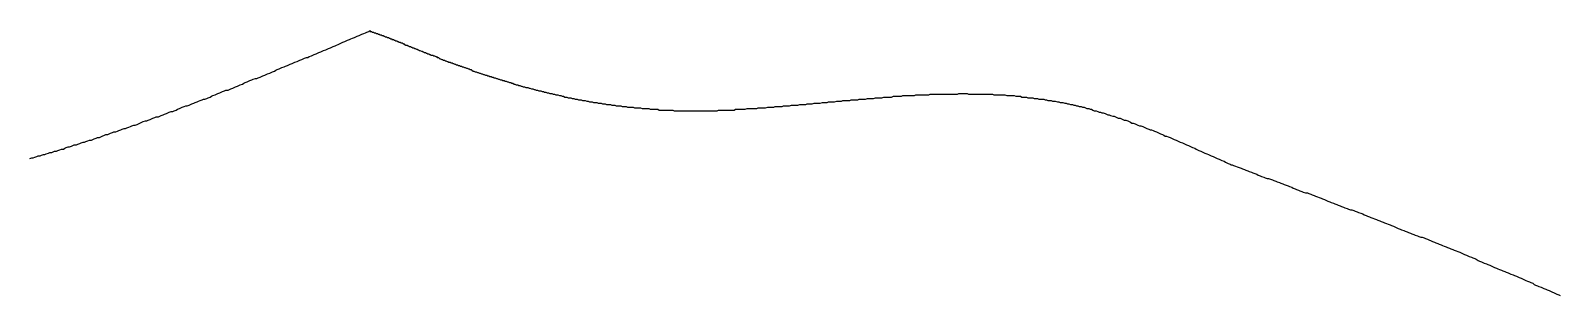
# Model space of a CAD drawing. Header units: millimetres. Extents: x 289 to 9778, y -894 to 6380.
# Drawn here: x 7104.55 to 7126.93, y -172.96 to -169.09 of the extents above; entities that cross this region are included whole.
import ezdxf

# ---------------------------------------------------------------- set-up
doc = ezdxf.new("R2010")
doc.units = ezdxf.units.MM
doc.layers.add('DRAW', color=7, linetype='Continuous')

msp = doc.modelspace()

# ---------------------------------------------------------------- linework, layer by layer
at = {"layer": 'DRAW'}
for points in [[(7104.54, -170.963, 0), (7104.57, -170.953, 0), (7104.59, -170.953, 0), (7104.61, -170.943, 0), (7104.64, -170.933, 0), (7104.66, -170.923, 0), (7104.69, -170.923, 0), (7104.71, -170.913, 0), (7104.74, -170.903, 0), (7104.76, -170.903, 0), (7104.78, -170.893, 0), (7104.81, -170.883, 0), (7104.83, -170.873, 0), (7104.86, -170.873, 0), (7104.88, -170.863, 0), (7104.9, -170.853, 0), (7104.93, -170.853, 0), (7104.95, -170.843, 0), (7104.98, -170.833, 0), (7105, -170.823, 0), (7105.03, -170.823, 0), (7105.05, -170.813, 0), (7105.07, -170.803, 0), (7105.1, -170.793, 0), (7105.12, -170.793, 0), (7105.15, -170.783, 0), (7105.17, -170.773, 0), (7105.19, -170.763, 0), (7105.22, -170.763, 0), (7105.24, -170.753, 0), (7105.27, -170.743, 0), (7105.29, -170.733, 0), (7105.32, -170.723, 0), (7105.34, -170.723, 0), (7105.36, -170.713, 0), (7105.39, -170.703, 0), (7105.41, -170.693, 0), (7105.44, -170.693, 0), (7105.46, -170.683, 0), (7105.48, -170.673, 0), (7105.51, -170.663, 0), (7105.53, -170.653, 0), (7105.56, -170.653, 0), (7105.58, -170.643, 0), (7105.6, -170.633, 0), (7105.63, -170.623, 0), (7105.65, -170.613, 0), (7105.68, -170.613, 0), (7105.7, -170.603, 0), (7105.72, -170.593, 0), (7105.75, -170.583, 0), (7105.77, -170.573, 0), (7105.8, -170.573, 0), (7105.82, -170.563, 0), (7105.84, -170.553, 0), (7105.87, -170.543, 0), (7105.89, -170.533, 0), (7105.92, -170.523, 0), (7105.94, -170.523, 0), (7105.96, -170.513, 0), (7105.99, -170.503, 0), (7106.01, -170.493, 0), (7106.03, -170.483, 0), (7106.06, -170.473, 0), (7106.08, -170.473, 0), (7106.11, -170.463, 0), (7106.13, -170.453, 0), (7106.15, -170.443, 0), (7106.18, -170.433, 0), (7106.2, -170.423, 0), (7106.23, -170.413, 0), (7106.25, -170.413, 0), (7106.27, -170.403, 0), (7106.3, -170.393, 0), (7106.32, -170.383, 0), (7106.34, -170.373, 0), (7106.37, -170.363, 0), (7106.39, -170.353, 0), (7106.42, -170.353, 0), (7106.44, -170.343, 0), (7106.46, -170.333, 0), (7106.49, -170.323, 0), (7106.51, -170.313, 0), (7106.54, -170.303, 0), (7106.56, -170.293, 0), (7106.58, -170.283, 0), (7106.61, -170.273, 0), (7106.63, -170.273, 0), (7106.65, -170.263, 0), (7106.68, -170.253, 0), (7106.7, -170.243, 0), (7106.73, -170.233, 0), (7106.75, -170.223, 0), (7106.77, -170.213, 0), (7106.8, -170.203, 0), (7106.82, -170.193, 0), (7106.84, -170.193, 0), (7106.87, -170.183, 0), (7106.89, -170.173, 0), (7106.91, -170.163, 0), (7106.94, -170.153, 0), (7106.96, -170.143, 0), (7106.99, -170.133, 0), (7107.01, -170.123, 0), (7107.03, -170.113, 0), (7107.06, -170.103, 0), (7107.08, -170.093, 0), (7107.1, -170.093, 0), (7107.13, -170.083, 0), (7107.15, -170.073, 0), (7107.18, -170.063, 0), (7107.2, -170.053, 0), (7107.22, -170.043, 0), (7107.25, -170.033, 0), (7107.27, -170.023, 0), (7107.29, -170.013, 0), (7107.32, -170.003, 0), (7107.34, -169.993, 0), (7107.36, -169.983, 0), (7107.39, -169.973, 0), (7107.41, -169.963, 0), (7107.44, -169.963, 0), (7107.46, -169.953, 0), (7107.48, -169.943, 0), (7107.51, -169.933, 0), (7107.53, -169.923, 0), (7107.55, -169.913, 0), (7107.58, -169.903, 0), (7107.6, -169.893, 0), (7107.62, -169.883, 0), (7107.65, -169.873, 0), (7107.67, -169.863, 0), (7107.69, -169.853, 0), (7107.72, -169.843, 0), (7107.74, -169.833, 0), (7107.76, -169.823, 0), (7107.79, -169.813, 0), (7107.81, -169.803, 0), (7107.84, -169.793, 0), (7107.86, -169.793, 0), (7107.88, -169.783, 0), (7107.91, -169.773, 0), (7107.93, -169.763, 0), (7107.95, -169.753, 0), (7107.98, -169.743, 0), (7108, -169.733, 0), (7108.02, -169.723, 0), (7108.05, -169.713, 0), (7108.07, -169.703, 0), (7108.09, -169.693, 0), (7108.12, -169.683, 0), (7108.14, -169.673, 0), (7108.16, -169.663, 0), (7108.19, -169.653, 0), (7108.21, -169.643, 0), (7108.23, -169.633, 0), (7108.26, -169.623, 0), (7108.28, -169.613, 0), (7108.31, -169.603, 0), (7108.33, -169.593, 0), (7108.35, -169.583, 0), (7108.38, -169.573, 0), (7108.4, -169.563, 0), (7108.42, -169.553, 0), (7108.45, -169.543, 0), (7108.47, -169.533, 0), (7108.49, -169.523, 0), (7108.52, -169.513, 0), (7108.54, -169.503, 0), (7108.56, -169.493, 0), (7108.59, -169.483, 0), (7108.61, -169.483, 0), (7108.63, -169.473, 0), (7108.66, -169.463, 0), (7108.68, -169.453, 0), (7108.7, -169.443, 0), (7108.73, -169.433, 0), (7108.75, -169.423, 0), (7108.77, -169.413, 0), (7108.8, -169.403, 0), (7108.82, -169.393, 0), (7108.84, -169.383, 0), (7108.87, -169.373, 0), (7108.89, -169.363, 0), (7108.91, -169.353, 0), (7108.94, -169.343, 0), (7108.96, -169.333, 0), (7108.98, -169.323, 0), (7109.01, -169.313, 0), (7109.03, -169.303, 0), (7109.05, -169.293, 0), (7109.08, -169.283, 0), (7109.1, -169.273, 0), (7109.12, -169.263, 0), (7109.15, -169.253, 0), (7109.17, -169.243, 0), (7109.19, -169.233, 0), (7109.22, -169.223, 0), (7109.24, -169.213, 0), (7109.26, -169.203, 0), (7109.29, -169.193, 0), (7109.31, -169.183, 0), (7109.33, -169.173, 0), (7109.36, -169.163, 0), (7109.38, -169.153, 0), (7109.4, -169.143, 0), (7109.43, -169.133, 0), (7109.45, -169.123, 0), (7109.47, -169.113, 0), (7109.5, -169.103, 0), (7109.52, -169.093, 0), (7109.52, -169.103, 0), (7109.53, -169.103, 0), (7109.54, -169.103, 0), (7109.54, -169.103, 0), (7109.55, -169.113, 0), (7109.56, -169.113, 0), (7109.57, -169.113, 0), (7109.57, -169.113, 0), (7109.58, -169.123, 0), (7109.59, -169.123, 0), (7109.6, -169.123, 0), (7109.61, -169.133, 0), (7109.61, -169.133, 0), (7109.62, -169.133, 0), (7109.63, -169.133, 0), (7109.64, -169.143, 0), (7109.65, -169.143, 0), (7109.65, -169.143, 0), (7109.66, -169.153, 0), (7109.67, -169.153, 0), (7109.68, -169.153, 0), (7109.69, -169.163, 0), (7109.7, -169.163, 0), (7109.71, -169.163, 0), (7109.72, -169.173, 0), (7109.72, -169.173, 0), (7109.73, -169.173, 0), (7109.74, -169.183, 0), (7109.75, -169.183, 0), (7109.76, -169.183, 0), (7109.77, -169.193, 0), (7109.78, -169.193, 0), (7109.79, -169.193, 0), (7109.8, -169.203, 0), (7109.81, -169.203, 0), (7109.82, -169.213, 0), (7109.83, -169.213, 0), (7109.84, -169.213, 0), (7109.84, -169.223, 0), (7109.85, -169.223, 0), (7109.86, -169.223, 0), (7109.87, -169.233, 0), (7109.88, -169.233, 0), (7109.89, -169.243, 0), (7109.9, -169.243, 0), (7109.91, -169.243, 0), (7109.92, -169.253, 0), (7109.93, -169.253, 0), (7109.94, -169.263, 0), (7109.96, -169.263, 0), (7109.97, -169.273, 0), (7109.98, -169.273, 0), (7109.99, -169.273, 0), (7110, -169.283, 0), (7110.01, -169.283, 0), (7110.02, -169.293, 0), (7110.03, -169.293, 0), (7110.04, -169.303, 0), (7110.05, -169.303, 0), (7110.06, -169.303, 0), (7110.07, -169.313, 0), (7110.08, -169.313, 0), (7110.09, -169.323, 0), (7110.11, -169.323, 0), (7110.12, -169.333, 0), (7110.13, -169.333, 0), (7110.14, -169.343, 0), (7110.15, -169.343, 0), (7110.16, -169.343, 0), (7110.17, -169.353, 0), (7110.18, -169.353, 0), (7110.2, -169.363, 0), (7110.21, -169.363, 0), (7110.22, -169.373, 0), (7110.23, -169.373, 0), (7110.24, -169.383, 0), (7110.25, -169.383, 0), (7110.27, -169.393, 0), (7110.28, -169.393, 0), (7110.29, -169.403, 0), (7110.3, -169.403, 0), (7110.31, -169.413, 0), (7110.33, -169.413, 0), (7110.34, -169.423, 0), (7110.35, -169.423, 0), (7110.36, -169.433, 0), (7110.38, -169.433, 0), (7110.39, -169.443, 0), (7110.4, -169.443, 0), (7110.41, -169.453, 0), (7110.43, -169.453, 0), (7110.44, -169.453, 0), (7110.45, -169.463, 0), (7110.46, -169.463, 0), (7110.48, -169.473, 0), (7110.49, -169.473, 0), (7110.5, -169.483, 0), (7110.52, -169.483, 0), (7110.53, -169.493, 0), (7110.54, -169.503, 0), (7110.55, -169.503, 0), (7110.57, -169.513, 0), (7110.58, -169.513, 0), (7110.59, -169.523, 0), (7110.61, -169.523, 0), (7110.62, -169.533, 0), (7110.63, -169.533, 0), (7110.65, -169.543, 0), (7110.66, -169.543, 0), (7110.67, -169.553, 0), (7110.69, -169.553, 0), (7110.7, -169.563, 0), (7110.72, -169.563, 0), (7110.73, -169.573, 0), (7110.74, -169.573, 0), (7110.76, -169.583, 0), (7110.77, -169.583, 0), (7110.78, -169.593, 0), (7110.8, -169.593, 0), (7110.81, -169.603, 0), (7110.83, -169.603, 0), (7110.84, -169.613, 0), (7110.86, -169.613, 0), (7110.87, -169.623, 0), (7110.88, -169.623, 0), (7110.9, -169.633, 0), (7110.91, -169.633, 0), (7110.93, -169.643, 0), (7110.94, -169.643, 0), (7110.96, -169.653, 0), (7110.97, -169.653, 0), (7110.98, -169.663, 0), (7111, -169.663, 0), (7111.01, -169.673, 0), (7111.03, -169.683, 0), (7111.04, -169.683, 0), (7111.06, -169.693, 0), (7111.07, -169.693, 0), (7111.09, -169.703, 0), (7111.1, -169.703, 0), (7111.12, -169.713, 0), (7111.13, -169.713, 0), (7111.15, -169.723, 0), (7111.16, -169.723, 0), (7111.18, -169.733, 0), (7111.19, -169.733, 0), (7111.21, -169.743, 0), (7111.23, -169.743, 0), (7111.24, -169.753, 0), (7111.26, -169.753, 0), (7111.27, -169.763, 0), (7111.29, -169.763, 0), (7111.3, -169.773, 0), (7111.32, -169.773, 0), (7111.33, -169.783, 0), (7111.35, -169.783, 0), (7111.37, -169.793, 0), (7111.38, -169.793, 0), (7111.4, -169.803, 0), (7111.41, -169.803, 0), (7111.43, -169.813, 0), (7111.45, -169.813, 0), (7111.46, -169.823, 0), (7111.48, -169.823, 0), (7111.49, -169.833, 0), (7111.51, -169.833, 0), (7111.53, -169.843, 0), (7111.54, -169.843, 0), (7111.56, -169.853, 0), (7111.58, -169.853, 0), (7111.59, -169.863, 0), (7111.61, -169.863, 0), (7111.63, -169.873, 0), (7111.64, -169.873, 0), (7111.66, -169.883, 0), (7111.68, -169.883, 0), (7111.69, -169.893, 0), (7111.71, -169.893, 0), (7111.73, -169.903, 0), (7111.74, -169.903, 0), (7111.76, -169.913, 0), (7111.78, -169.913, 0), (7111.8, -169.923, 0), (7111.81, -169.923, 0), (7111.83, -169.923, 0), (7111.85, -169.933, 0), (7111.86, -169.933, 0), (7111.88, -169.943, 0), (7111.9, -169.943, 0), (7111.92, -169.953, 0), (7111.93, -169.953, 0), (7111.95, -169.963, 0), (7111.97, -169.963, 0), (7111.99, -169.973, 0), (7112, -169.973, 0), (7112.02, -169.973, 0), (7112.04, -169.983, 0), (7112.06, -169.983, 0), (7112.07, -169.993, 0), (7112.09, -169.993, 0), (7112.11, -170.003, 0), (7112.13, -170.003, 0), (7112.15, -170.013, 0), (7112.16, -170.013, 0), (7112.18, -170.013, 0), (7112.2, -170.023, 0), (7112.22, -170.023, 0), (7112.24, -170.033, 0), (7112.26, -170.033, 0), (7112.27, -170.033, 0), (7112.29, -170.043, 0), (7112.31, -170.043, 0), (7112.33, -170.053, 0), (7112.35, -170.053, 0), (7112.37, -170.063, 0), (7112.38, -170.063, 0), (7112.4, -170.063, 0), (7112.42, -170.073, 0), (7112.44, -170.073, 0), (7112.46, -170.073, 0), (7112.48, -170.083, 0), (7112.5, -170.083, 0), (7112.52, -170.093, 0), (7112.53, -170.093, 0), (7112.55, -170.093, 0), (7112.57, -170.103, 0), (7112.59, -170.103, 0), (7112.61, -170.103, 0), (7112.63, -170.113, 0), (7112.65, -170.113, 0), (7112.67, -170.113, 0), (7112.69, -170.123, 0), (7112.71, -170.123, 0), (7112.73, -170.133, 0), (7112.75, -170.133, 0), (7112.77, -170.133, 0), (7112.79, -170.143, 0), (7112.8, -170.143, 0), (7112.82, -170.143, 0), (7112.84, -170.143, 0), (7112.86, -170.153, 0), (7112.88, -170.153, 0), (7112.9, -170.153, 0), (7112.92, -170.163, 0), (7112.94, -170.163, 0), (7112.96, -170.163, 0), (7112.98, -170.173, 0), (7113, -170.173, 0), (7113.02, -170.173, 0), (7113.04, -170.173, 0), (7113.06, -170.183, 0), (7113.08, -170.183, 0), (7113.1, -170.183, 0), (7113.12, -170.193, 0), (7113.14, -170.193, 0), (7113.16, -170.193, 0), (7113.19, -170.193, 0), (7113.21, -170.203, 0), (7113.23, -170.203, 0), (7113.25, -170.203, 0), (7113.27, -170.203, 0), (7113.29, -170.213, 0), (7113.31, -170.213, 0), (7113.33, -170.213, 0), (7113.35, -170.213, 0), (7113.37, -170.213, 0), (7113.39, -170.223, 0), (7113.41, -170.223, 0), (7113.43, -170.223, 0), (7113.45, -170.223, 0), (7113.48, -170.223, 0), (7113.5, -170.233, 0), (7113.52, -170.233, 0), (7113.54, -170.233, 0), (7113.56, -170.233, 0), (7113.58, -170.233, 0), (7113.6, -170.233, 0), (7113.62, -170.243, 0), (7113.65, -170.243, 0), (7113.67, -170.243, 0), (7113.69, -170.243, 0), (7113.71, -170.243, 0), (7113.73, -170.243, 0), (7113.75, -170.253, 0), (7113.77, -170.253, 0), (7113.8, -170.253, 0), (7113.82, -170.253, 0), (7113.84, -170.253, 0), (7113.86, -170.253, 0), (7113.88, -170.253, 0), (7113.9, -170.253, 0), (7113.93, -170.253, 0), (7113.95, -170.253, 0), (7113.97, -170.263, 0), (7113.99, -170.263, 0), (7114.01, -170.263, 0), (7114.04, -170.263, 0), (7114.06, -170.263, 0), (7114.08, -170.263, 0), (7114.1, -170.263, 0), (7114.13, -170.263, 0), (7114.15, -170.263, 0), (7114.17, -170.263, 0), (7114.19, -170.263, 0), (7114.22, -170.263, 0), (7114.24, -170.263, 0), (7114.26, -170.263, 0), (7114.28, -170.263, 0), (7114.3, -170.263, 0), (7114.33, -170.263, 0), (7114.35, -170.263, 0), (7114.37, -170.263, 0), (7114.4, -170.263, 0), (7114.42, -170.263, 0), (7114.44, -170.263, 0), (7114.46, -170.263, 0), (7114.49, -170.263, 0), (7114.51, -170.263, 0), (7114.53, -170.263, 0), (7114.55, -170.263, 0), (7114.58, -170.263, 0), (7114.6, -170.263, 0), (7114.62, -170.253, 0), (7114.65, -170.253, 0), (7114.67, -170.253, 0), (7114.69, -170.253, 0), (7114.71, -170.253, 0), (7114.74, -170.253, 0), (7114.76, -170.253, 0), (7114.78, -170.253, 0), (7114.81, -170.253, 0), (7114.83, -170.253, 0), (7114.85, -170.253, 0), (7114.87, -170.243, 0), (7114.9, -170.243, 0), (7114.92, -170.243, 0), (7114.94, -170.243, 0), (7114.97, -170.243, 0), (7114.99, -170.243, 0), (7115.01, -170.243, 0), (7115.04, -170.233, 0), (7115.06, -170.233, 0), (7115.08, -170.233, 0), (7115.11, -170.233, 0), (7115.13, -170.233, 0), (7115.15, -170.233, 0), (7115.18, -170.233, 0), (7115.2, -170.223, 0), (7115.22, -170.223, 0), (7115.24, -170.223, 0), (7115.27, -170.223, 0), (7115.29, -170.223, 0), (7115.31, -170.223, 0), (7115.34, -170.213, 0), (7115.36, -170.213, 0), (7115.38, -170.213, 0), (7115.41, -170.213, 0), (7115.43, -170.213, 0), (7115.45, -170.203, 0), (7115.48, -170.203, 0), (7115.5, -170.203, 0), (7115.52, -170.203, 0), (7115.55, -170.203, 0), (7115.57, -170.193, 0), (7115.59, -170.193, 0), (7115.62, -170.193, 0), (7115.64, -170.193, 0), (7115.66, -170.193, 0), (7115.69, -170.183, 0), (7115.71, -170.183, 0), (7115.74, -170.183, 0), (7115.76, -170.183, 0), (7115.78, -170.183, 0), (7115.81, -170.173, 0), (7115.83, -170.173, 0), (7115.85, -170.173, 0), (7115.88, -170.173, 0), (7115.9, -170.173, 0), (7115.92, -170.163, 0), (7115.95, -170.163, 0), (7115.97, -170.163, 0), (7115.99, -170.163, 0), (7116.02, -170.153, 0), (7116.04, -170.153, 0), (7116.06, -170.153, 0), (7116.09, -170.153, 0), (7116.11, -170.153, 0), (7116.14, -170.143, 0), (7116.16, -170.143, 0), (7116.18, -170.143, 0), (7116.21, -170.143, 0), (7116.23, -170.133, 0), (7116.25, -170.133, 0), (7116.28, -170.133, 0), (7116.3, -170.133, 0), (7116.32, -170.133, 0), (7116.35, -170.123, 0), (7116.37, -170.123, 0), (7116.4, -170.123, 0), (7116.42, -170.123, 0), (7116.44, -170.113, 0), (7116.47, -170.113, 0), (7116.49, -170.113, 0), (7116.51, -170.113, 0), (7116.54, -170.113, 0), (7116.56, -170.103, 0), (7116.59, -170.103, 0), (7116.61, -170.103, 0), (7116.63, -170.103, 0), (7116.66, -170.103, 0), (7116.68, -170.093, 0), (7116.7, -170.093, 0), (7116.73, -170.093, 0), (7116.75, -170.093, 0), (7116.77, -170.093, 0), (7116.8, -170.083, 0), (7116.82, -170.083, 0), (7116.85, -170.083, 0), (7116.87, -170.083, 0), (7116.89, -170.083, 0), (7116.92, -170.073, 0), (7116.94, -170.073, 0), (7116.96, -170.073, 0), (7116.99, -170.073, 0), (7117.01, -170.073, 0), (7117.04, -170.063, 0), (7117.06, -170.063, 0), (7117.08, -170.063, 0), (7117.11, -170.063, 0), (7117.13, -170.063, 0), (7117.15, -170.063, 0), (7117.18, -170.053, 0), (7117.2, -170.053, 0), (7117.23, -170.053, 0), (7117.25, -170.053, 0), (7117.27, -170.053, 0), (7117.3, -170.053, 0), (7117.32, -170.043, 0), (7117.34, -170.043, 0), (7117.37, -170.043, 0), (7117.39, -170.043, 0), (7117.41, -170.043, 0), (7117.44, -170.043, 0), (7117.46, -170.043, 0), (7117.49, -170.043, 0), (7117.51, -170.033, 0), (7117.53, -170.033, 0), (7117.56, -170.033, 0), (7117.58, -170.033, 0), (7117.6, -170.033, 0), (7117.63, -170.033, 0), (7117.65, -170.033, 0), (7117.67, -170.033, 0), (7117.7, -170.033, 0), (7117.72, -170.023, 0), (7117.74, -170.023, 0), (7117.77, -170.023, 0), (7117.79, -170.023, 0), (7117.82, -170.023, 0), (7117.84, -170.023, 0), (7117.86, -170.023, 0), (7117.89, -170.023, 0), (7117.91, -170.023, 0), (7117.93, -170.023, 0), (7117.96, -170.023, 0), (7117.98, -170.023, 0), (7118, -170.023, 0), (7118.03, -170.023, 0), (7118.05, -170.023, 0), (7118.07, -170.023, 0), (7118.1, -170.023, 0), (7118.12, -170.023, 0), (7118.14, -170.013, 0), (7118.17, -170.013, 0), (7118.19, -170.013, 0), (7118.21, -170.013, 0), (7118.24, -170.013, 0), (7118.26, -170.013, 0), (7118.28, -170.023, 0), (7118.31, -170.023, 0), (7118.33, -170.023, 0), (7118.35, -170.023, 0), (7118.38, -170.023, 0), (7118.4, -170.023, 0), (7118.42, -170.023, 0), (7118.45, -170.023, 0), (7118.47, -170.023, 0), (7118.49, -170.023, 0), (7118.51, -170.023, 0), (7118.54, -170.023, 0), (7118.56, -170.023, 0), (7118.58, -170.023, 0), (7118.61, -170.023, 0), (7118.63, -170.023, 0), (7118.65, -170.033, 0), (7118.68, -170.033, 0), (7118.7, -170.033, 0), (7118.72, -170.033, 0), (7118.74, -170.033, 0), (7118.77, -170.033, 0), (7118.79, -170.033, 0), (7118.81, -170.033, 0), (7118.84, -170.043, 0), (7118.86, -170.043, 0), (7118.88, -170.043, 0), (7118.9, -170.043, 0), (7118.93, -170.043, 0), (7118.95, -170.043, 0), (7118.97, -170.053, 0), (7119, -170.053, 0), (7119.02, -170.053, 0), (7119.04, -170.053, 0), (7119.06, -170.063, 0), (7119.09, -170.063, 0), (7119.11, -170.063, 0), (7119.13, -170.063, 0), (7119.15, -170.073, 0), (7119.18, -170.073, 0), (7119.2, -170.073, 0), (7119.22, -170.073, 0), (7119.24, -170.083, 0), (7119.27, -170.083, 0), (7119.29, -170.083, 0), (7119.31, -170.093, 0), (7119.33, -170.093, 0), (7119.36, -170.093, 0), (7119.38, -170.093, 0), (7119.4, -170.103, 0), (7119.42, -170.103, 0), (7119.44, -170.113, 0), (7119.47, -170.113, 0), (7119.49, -170.113, 0), (7119.51, -170.123, 0), (7119.53, -170.123, 0), (7119.55, -170.123, 0), (7119.58, -170.133, 0), (7119.6, -170.133, 0), (7119.62, -170.143, 0), (7119.64, -170.143, 0), (7119.66, -170.143, 0), (7119.69, -170.153, 0), (7119.71, -170.153, 0), (7119.73, -170.163, 0), (7119.75, -170.163, 0), (7119.77, -170.173, 0), (7119.8, -170.173, 0), (7119.82, -170.183, 0), (7119.84, -170.183, 0), (7119.86, -170.193, 0), (7119.88, -170.193, 0), (7119.9, -170.203, 0), (7119.93, -170.203, 0), (7119.95, -170.213, 0), (7119.97, -170.213, 0), (7119.99, -170.223, 0), (7120.01, -170.233, 0), (7120.04, -170.233, 0), (7120.06, -170.243, 0), (7120.08, -170.243, 0), (7120.1, -170.253, 0), (7120.12, -170.263, 0), (7120.15, -170.263, 0), (7120.17, -170.273, 0), (7120.19, -170.283, 0), (7120.21, -170.283, 0), (7120.23, -170.293, 0), (7120.25, -170.293, 0), (7120.28, -170.303, 0), (7120.3, -170.313, 0), (7120.32, -170.323, 0), (7120.34, -170.323, 0), (7120.36, -170.333, 0), (7120.39, -170.343, 0), (7120.41, -170.343, 0), (7120.43, -170.353, 0), (7120.45, -170.363, 0), (7120.47, -170.373, 0), (7120.5, -170.373, 0), (7120.52, -170.383, 0), (7120.54, -170.393, 0), (7120.56, -170.403, 0), (7120.58, -170.403, 0), (7120.61, -170.413, 0), (7120.63, -170.423, 0), (7120.65, -170.433, 0), (7120.67, -170.443, 0), (7120.69, -170.443, 0), (7120.72, -170.453, 0), (7120.74, -170.463, 0), (7120.76, -170.473, 0), (7120.78, -170.483, 0), (7120.8, -170.483, 0), (7120.83, -170.493, 0), (7120.85, -170.503, 0), (7120.87, -170.513, 0), (7120.89, -170.523, 0), (7120.92, -170.533, 0), (7120.94, -170.543, 0), (7120.96, -170.543, 0), (7120.98, -170.553, 0), (7121, -170.563, 0), (7121.03, -170.573, 0), (7121.05, -170.583, 0), (7121.07, -170.593, 0), (7121.09, -170.603, 0), (7121.12, -170.613, 0), (7121.14, -170.623, 0), (7121.16, -170.633, 0), (7121.18, -170.633, 0), (7121.2, -170.643, 0), (7121.23, -170.653, 0), (7121.25, -170.663, 0), (7121.27, -170.673, 0), (7121.29, -170.683, 0), (7121.32, -170.693, 0), (7121.34, -170.703, 0), (7121.36, -170.713, 0), (7121.38, -170.723, 0), (7121.41, -170.733, 0), (7121.43, -170.743, 0), (7121.45, -170.753, 0), (7121.47, -170.763, 0), (7121.5, -170.773, 0), (7121.52, -170.783, 0), (7121.54, -170.793, 0), (7121.56, -170.803, 0), (7121.59, -170.813, 0), (7121.61, -170.823, 0), (7121.63, -170.833, 0), (7121.65, -170.843, 0), (7121.68, -170.853, 0), (7121.7, -170.863, 0), (7121.72, -170.873, 0), (7121.74, -170.883, 0), (7121.77, -170.893, 0), (7121.79, -170.903, 0), (7121.81, -170.913, 0), (7121.83, -170.923, 0), (7121.86, -170.933, 0), (7121.88, -170.943, 0), (7121.9, -170.953, 0), (7121.92, -170.963, 0), (7121.95, -170.973, 0), (7121.97, -170.983, 0), (7121.99, -170.993, 0), (7122.02, -171.003, 0), (7122.04, -171.013, 0), (7122.06, -171.023, 0), (7122.08, -171.033, 0), (7122.11, -171.043, 0), (7122.12, -171.053, 0), (7122.13, -171.053, 0), (7122.14, -171.053, 0)], [(7122.14, -171.053, 0), (7122.16, -171.063, 0), (7122.19, -171.073, 0), (7122.21, -171.083, 0), (7122.24, -171.093, 0), (7122.27, -171.103, 0), (7122.29, -171.113, 0), (7122.32, -171.123, 0), (7122.34, -171.133, 0), (7122.37, -171.143, 0), (7122.39, -171.153, 0), (7122.42, -171.163, 0), (7122.44, -171.173, 0), (7122.47, -171.183, 0), (7122.5, -171.193, 0), (7122.52, -171.203, 0), (7122.55, -171.213, 0), (7122.57, -171.223, 0), (7122.6, -171.233, 0), (7122.62, -171.243, 0), (7122.65, -171.253, 0), (7122.67, -171.253, 0), (7122.7, -171.263, 0), (7122.73, -171.273, 0), (7122.75, -171.283, 0), (7122.78, -171.293, 0), (7122.8, -171.303, 0), (7122.83, -171.313, 0), (7122.85, -171.323, 0), (7122.88, -171.333, 0), (7122.9, -171.343, 0), (7122.93, -171.353, 0), (7122.96, -171.363, 0), (7122.98, -171.373, 0), (7123.01, -171.383, 0), (7123.03, -171.393, 0), (7123.06, -171.403, 0), (7123.08, -171.413, 0), (7123.11, -171.423, 0), (7123.13, -171.433, 0), (7123.16, -171.443, 0), (7123.18, -171.453, 0), (7123.21, -171.463, 0), (7123.24, -171.463, 0), (7123.26, -171.473, 0), (7123.29, -171.483, 0), (7123.31, -171.493, 0), (7123.34, -171.503, 0), (7123.36, -171.513, 0), (7123.39, -171.523, 0), (7123.41, -171.533, 0), (7123.44, -171.543, 0), (7123.46, -171.553, 0), (7123.49, -171.563, 0), (7123.51, -171.573, 0), (7123.54, -171.583, 0), (7123.57, -171.593, 0), (7123.59, -171.603, 0), (7123.62, -171.613, 0), (7123.64, -171.623, 0), (7123.67, -171.633, 0), (7123.69, -171.643, 0), (7123.72, -171.653, 0), (7123.74, -171.663, 0), (7123.77, -171.673, 0), (7123.79, -171.683, 0), (7123.82, -171.693, 0), (7123.84, -171.703, 0), (7123.87, -171.713, 0), (7123.89, -171.713, 0), (7123.92, -171.723, 0), (7123.94, -171.733, 0), (7123.97, -171.743, 0), (7123.99, -171.753, 0), (7124.02, -171.763, 0), (7124.05, -171.773, 0), (7124.07, -171.783, 0), (7124.1, -171.793, 0), (7124.12, -171.803, 0), (7124.15, -171.813, 0), (7124.17, -171.823, 0), (7124.2, -171.833, 0), (7124.22, -171.843, 0), (7124.25, -171.853, 0), (7124.27, -171.863, 0), (7124.3, -171.873, 0), (7124.32, -171.883, 0), (7124.35, -171.893, 0), (7124.37, -171.903, 0), (7124.4, -171.913, 0), (7124.42, -171.923, 0), (7124.45, -171.933, 0), (7124.47, -171.943, 0), (7124.5, -171.953, 0), (7124.52, -171.963, 0), (7124.55, -171.973, 0), (7124.57, -171.983, 0), (7124.6, -171.993, 0), (7124.62, -172.003, 0), (7124.65, -172.013, 0), (7124.67, -172.023, 0), (7124.7, -172.033, 0), (7124.72, -172.043, 0), (7124.75, -172.053, 0), (7124.77, -172.063, 0), (7124.8, -172.073, 0), (7124.82, -172.083, 0), (7124.85, -172.093, 0), (7124.87, -172.103, 0), (7124.9, -172.113, 0), (7124.92, -172.113, 0), (7124.95, -172.123, 0), (7124.97, -172.133, 0), (7125, -172.143, 0), (7125.02, -172.153, 0), (7125.05, -172.163, 0), (7125.07, -172.173, 0), (7125.1, -172.183, 0), (7125.12, -172.193, 0), (7125.15, -172.203, 0), (7125.17, -172.213, 0), (7125.2, -172.223, 0), (7125.22, -172.233, 0), (7125.24, -172.243, 0), (7125.27, -172.253, 0), (7125.29, -172.263, 0), (7125.32, -172.273, 0), (7125.34, -172.283, 0), (7125.37, -172.293, 0), (7125.39, -172.303, 0), (7125.42, -172.313, 0), (7125.44, -172.323, 0), (7125.47, -172.333, 0), (7125.49, -172.343, 0), (7125.52, -172.353, 0), (7125.54, -172.363, 0), (7125.57, -172.373, 0), (7125.59, -172.383, 0), (7125.61, -172.393, 0), (7125.64, -172.403, 0), (7125.66, -172.413, 0), (7125.69, -172.423, 0), (7125.71, -172.433, 0), (7125.74, -172.453, 0), (7125.76, -172.463, 0), (7125.79, -172.473, 0), (7125.81, -172.483, 0), (7125.83, -172.493, 0), (7125.86, -172.503, 0), (7125.88, -172.513, 0), (7125.91, -172.523, 0), (7125.93, -172.533, 0), (7125.96, -172.543, 0), (7125.98, -172.553, 0), (7126.01, -172.563, 0), (7126.03, -172.573, 0), (7126.05, -172.583, 0), (7126.08, -172.593, 0), (7126.1, -172.603, 0), (7126.13, -172.613, 0), (7126.15, -172.623, 0), (7126.18, -172.633, 0), (7126.2, -172.643, 0), (7126.22, -172.653, 0), (7126.25, -172.663, 0), (7126.27, -172.673, 0), (7126.3, -172.683, 0), (7126.32, -172.693, 0), (7126.34, -172.703, 0), (7126.37, -172.713, 0), (7126.39, -172.723, 0), (7126.42, -172.733, 0), (7126.44, -172.743, 0), (7126.46, -172.753, 0), (7126.49, -172.763, 0), (7126.51, -172.773, 0), (7126.54, -172.783, 0), (7126.56, -172.803, 0), (7126.58, -172.813, 0), (7126.61, -172.823, 0), (7126.63, -172.833, 0), (7126.66, -172.843, 0), (7126.68, -172.853, 0), (7126.7, -172.863, 0), (7126.73, -172.873, 0), (7126.75, -172.883, 0), (7126.78, -172.893, 0), (7126.8, -172.903, 0), (7126.82, -172.913, 0), (7126.85, -172.923, 0), (7126.87, -172.933, 0), (7126.89, -172.943, 0), (7126.92, -172.953, 0), (7126.94, -172.963, 0)]]:
    msp.add_polyline3d(points, dxfattribs=at)

doc.saveas('drawing.dxf')
